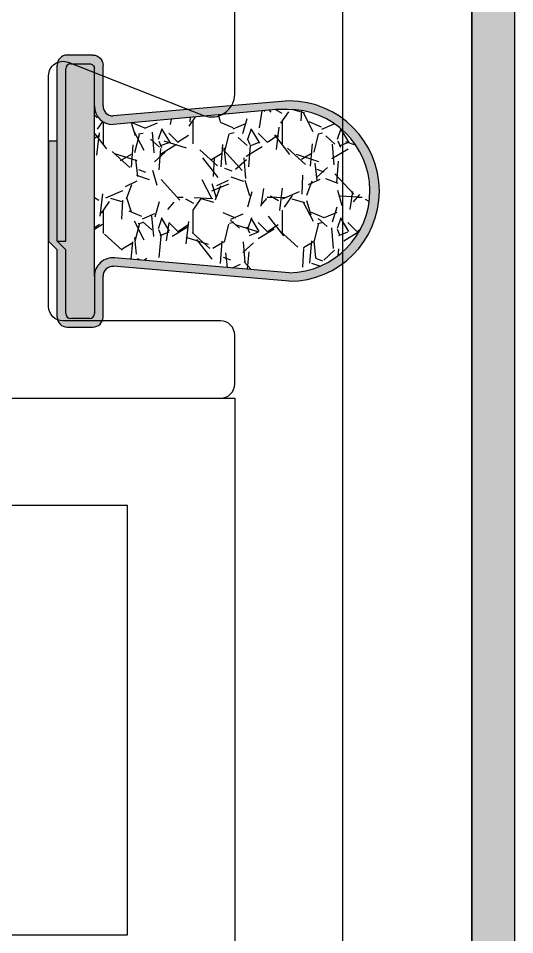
# Model space of a CAD drawing. Extents: x 0 to 79.8, y 0 to 38.2.
# Drawn here: x 11.387 to 11.733, y 29.239 to 29.879 of the extents above; entities that cross this region are included whole.
import ezdxf

# ---------------------------------------------------------------- set-up
doc = ezdxf.new("R2010")
doc.units = 0
doc.header["$MEASUREMENT"] = 0
doc.layers.get('0').update_dxf_attribs({"linetype": 'CONTINUOUS'})
for name, color, linetype in [('FRAME', 1, 'CONTINUOUS'), ('SILL-PAN', 7, 'CONTINUOUS'), ('TEXT', 7, 'CONTINUOUS'), ('WATERPROOF_MATL', 5, 'CONTINUOUS')]:
    doc.layers.add(name, color=color, linetype=linetype)

# ---------------------------------------------------------------- blocks, each defined once
blk = doc.blocks.new('3749-SILL')
blk.add_lwpolyline([(1.194175942050762, -0.6803782018222595), (1.229594768500277, -0.6803782018222524, -0.4142135623732713), (1.241401043983444, -0.6921844773054335), (1.241401043983444, -0.7000004872134671), (1.89800000000001, -0.70000048721346, 0.4142135623733031), (1.908000000000015, -0.6900004872134691), (1.908000000000015, -0.656000487213463, 0.4142135623734073), (1.89800000000001, -0.646000487213465), (1.788000000000011, -0.6460004872134721, -0.414213562372991), (1.77800000000002, -0.6360004872134599), (1.77800000000002, -0.4746324154477151, -0.5285491067761589), (1.791654390344974, -0.4653240626822353), (1.886152975448056, -0.5024235072041847, 0.5285491067762694), (1.908000000000001, -0.4875301427794199), (1.908000000000015, 0, 0.4142135623734073)], format="xyb")
blk = doc.blocks.new('*U38')
h = blk.add_hatch(color=7)
h.dxf.hatch_style = 1
h.paths.add_polyline_path([(0.0635577124920091, -0.1620000000000137), (0.05305771249200897, -0.0389999999999959, -0.4142135623729311), (0.06005771249200897, -0.03199999999999981), (0.08855671249201083, -0.03199999999999961, 0.4142135623730944), (0.09555671249201081, -0.02499999999999961), (0.09555671249201081, -0.006999999999999534, 0.4142135623730894), (0.0885567124920108, 3.33066907387547e-16), (-0.03444328750798853, -5.551115123125783e-17), (-0.03444328750798853, -0.005999999999999645), (0.08605771249200878, -0.005999999999999617, -0.4142135623730951), (0.08955771249200878, -0.00949999999999962), (0.08955771249200878, -0.02249999999999944, -0.4142135623731094), (0.08605771249200878, -0.02599999999999963), (0.06005771249200895, -0.0259999999999998, 0.4144590320460281), (0.04705771705673792, -0.03901089416962114), (0.05755671249201022, -0.1528689999999998), (0.05755671249201022, -0.1607057163559881, -1.000618141417903), (-0.05644207855980712, -0.1619858380355864), (-0.04603767947626435, -0.0401057344854886, 0.4393819219709538), (-0.05899056916341911, -0.02600000000000002), (-0.08494328750798986, -0.02599999999999963, -0.4142135623730946), (-0.08844328750798985, -0.02249999999999963), (-0.08844328750798985, -0.009499999999999342, -0.4142135623730708), (-0.08494328750798986, -0.005999999999999617), (-0.04044228750799113, -0.005999999999999645), (-0.0344432875079885, 0), (0.03555771249200923, 0), (0.03555771249200923, 0.0060000000000002), (-0.03444328750798854, 0.0060000000000002), (-0.04044228750799128, 0), (-0.08744328750798935, 3.33066907387547e-16, 0.4142135623730949), (-0.09444328750798936, -0.006999999999999673), (-0.09444328750798935, -0.02499999999999972, 0.4142135623730894), (-0.08744328750798935, -0.03199999999999958), (-0.05899056916341913, -0.03200000000000003, -0.4393819219709612), (-0.0520159362549512, -0.03959539549218635), (-0.0519432875079886, -0.03899999999999984), (-0.06244228641652898, -0.1619882729286112, 1.000093076325736)])
h = blk.add_hatch(color=7)
h.dxf.hatch_style = 1
h.paths.add_polyline_path([(-0.03444328750798853, -0.005999999999999671), (-0.03444328750798853, 0), (-0.04044228750799117, -0.005999999999999671), (-0.08494328750798986, -0.00599999999999962, 0.4142135623730939), (-0.08844328750798985, -0.009499999999999623), (-0.08844328750798985, -0.02249999999999992, 0.4142135623730704), (-0.08494328750798986, -0.02599999999999963), (-0.05899056916341916, -0.02600000000000002), (0.08605771249200878, -0.02599999999999963, 0.4142135623730952), (0.08955771249200878, -0.02249999999999963), (0.08955771249200878, -0.009499999999999814, 0.4142135623731116), (0.08605771249200878, -0.005999999999999619)])
h = blk.add_hatch()
h.set_pattern_fill('GRAVEL', scale=0.0625)
h.set_pattern_definition([(228.012787504, (-0.01399056916341923, 0.08849999999999991), (-0.5000000000000039, -0.5625000000000002), [0.0084085, -0.8324430029421062]), (184.969740728, (-0.01961556916341944, 0.08224999999999982), (0.7499999999999984, 0.06250000000000219), [0.01442925, -1.428495297576875]), (132.510447078, (-0.03399056916341969, 0.08099999999999985), (0.6250000000000073, -0.6874999999999916), [0.01017425, -1.007252037256231]), (267.273689006, (-0.05836556916341973, 0.06537499999999985), (0.06250000000000151, 1.250000000000001), [0.013139875, -1.300847377601812]), (292.833654178, (-0.0589905691634196, 0.0522499999999998), (-0.3124999999999993, 0.7500000000000018), [0.0128846875, -1.275585820505518]), (357.273689006, (-0.05399056916341971, 0.04037499999999983), (-1.250000000000001, 0.0625000000000016), [0.013139875, -1.300847377601812]), (37.6942404667, (-0.04086556916341966, 0.03974999999999984), (-0.8124999999999999, -0.6249999999999983), [0.0173768125, -1.72030303430725]), (72.2553283749, (-0.02711556916341973, 0.05037499999999973), (0.4375000000000017, 1.375), [0.01640549999999999, -1.624145093550837]), (121.429565615, (-0.02211556916341983, 0.06599999999999973), (-0.5000000000000012, 0.8124999999999992), [0.013184375, -1.305254569358062]), (175.236358309, (-0.0289905691634198, 0.07724999999999971), (0.687499999999999, -0.06250000000000237), [0.015052, -0.7375476611745188]), (222.397437798, (-0.04399056916341948, 0.0784999999999999), (-0.7499999999999977, -0.6874999999999982), [0.0194655, -1.927085937799681]), (138.814074834, (0.003509430836579952, 0.06474999999999975), (-0.4375000000000021, 0.375), [0.006643812499999998, -0.6577403007959185]), (171.46923439, (-0.001490569163419941, 0.06912499999999977), (0.8124999999999999, -0.1249999999999997), [0.0126398125, -1.251344463509813]), (225, (-0.01399056916341923, 0.07099999999999984), (-6.938893903907228e-18, -0.06249999999999581), [0.0088388125, -0.07954953514831875]), (203.198590514, (-0.01836556916341969, 0.0784999999999999), (0.3124999999999993, 0.1249999999999985), [0.004759875, -0.4712259441164938]), (291.801409486, (-0.02274056916341927, 0.07662499999999983), (-0.06249999999998024, 0.1875000000000064), [0.0067314375, -0.3298413629459063]), (30.96375653209999, (-0.02024056916341976, 0.07037499999999974), (0.1875000000000033, 0.1249999999999987), [0.0109330625, -0.3535014309278312]), (161.565051177, (-0.01086556916341941, 0.07599999999999973), (0.1250000000000007, -0.06249999999999854), [0.007905687499999998, -0.1897366662605249]), (16.389540334, (-0.0589905691634196, 0.07662499999999983), (0.6249999999999979, 0.1875000000000027), [0.011075, -1.096427821666837]), (70.3461759419, (-0.0483655691634195, 0.07974999999999988), (-0.2500000000000763, -0.6875000000002123), [0.0092913125, -0.9198379842074375]), (293.198590514, (-0.01086556916341941, 0.08849999999999991), (-0.1249999999999982, 0.3124999999999994), [0.0095196875, -0.4664661316164938]), (343.610459666, (-0.007115569163419266, 0.07974999999999988), (-0.6249999999999979, 0.1875000000000027), [0.011075, -1.096427821666812]), (339.44395478, (-0.0589905691634196, 0.03787499999999977), (-0.3125000000000023, 0.1250000000000015), [0.01068, -0.5233202340823435]), (294.775140569, (-0.04899056916341982, 0.03412499999999985), (-0.3125000000000003, 0.6875000000000001), [0.008948625, -0.88591519145475]), (66.8014094864, (-0.01024056916341998, 0.0259999999999998), (0.1249999999999988, 0.3124999999999981), [0.0095196875, -0.4664661316164938]), (17.3540246363, (-0.006490569163419835, 0.03474999999999984), (-0.8124999999999986, -0.2499999999999977), [0.0104769375, -1.03721397589]), (69.44395478040002, (-0.04086556916341966, 0.0259999999999998), (-0.1250000000000004, -0.3124999999999972), [0.005339999999999998, -0.5286602340823435]), (101.309932474, (-0.01399056916341923, 0.0259999999999998), (-0.06249999999999774, 0.2500000000000008), [0.003186875, -0.31550184459955]), (165.963756532, (-0.01461556916341955, 0.02912499999999985), (0.1874999999999974, -0.06250000000000008), [0.0128846875, -0.2448094141011063]), (186.009005957, (-0.02711556916341973, 0.03224999999999978), (0.6250000000000029, 0.06249999999999895), [0.011940625, -1.182120198408925]), (303.690067526, (-0.02024056916341976, 0.06474999999999975), (-0.0624999999999992, 0.1249999999999991), [0.009013874999999996, -0.2163330797165]), (353.157226587, (-0.01524056916341987, 0.05724999999999991), (1.062500000000001, -0.1250000000000033), [0.015737125, -1.557972664001769]), (60.9453959009, (0.0003844308365801297, 0.05537499999999984), (-0.2499999999999985, -0.4374999999999986), [0.006434749999999999, -0.6370421338116875]), (90, (0.003509430836579952, 0.06099999999999983), (-0.06249999999999999, 0.0625), [0.00375, -0.05875]), (120.256437164, (-0.02836556916341948, 0.03412499999999985), (0.2500000000000006, -0.4375000000000005), [0.00868275, -0.8595949993406126]), (48.01278750420001, (-0.03274056916341994, 0.0416249999999998), (0.5, 0.5624999999999984), [0.016817, -0.8240345029421061]), (0, (-0.02149056916341952, 0.05412499999999987), (0.0625, 0.0625), [0.01625, -0.04625]), (325.3048464690001, (-0.005240569163419195, 0.05412499999999987), (0.6250000000000087, -0.4374999999999891), [0.009882124999999997, -0.9783296438026248]), (254.054604099, (0.00288443083658052, 0.04849999999999988), (-0.06250000000000236, -0.2500000000000003), [0.009100125, -0.4459067430800313]), (207.645975364, (0.0003844308365801297, 0.03974999999999984), (-1.187499999999997, -0.625000000000003), [0.0148165625, -1.466842136391212]), (175.42607874, (-0.01274056916341948, 0.03287499999999977), (-0.8124999999999971, 0.06250000000000008), [0.0156749375, -1.551817087998056])])
h.paths.add_polyline_path([(-0.05644207855980713, -0.1619858380355865, 1.000618141417795), (0.05755671249201022, -0.160705716355985), (0.05755671249201023, -0.1528690000000001), (0.04705771705673792, -0.03901089416962106, -0.4144590320460275), (0.06005771249200897, -0.0259999999999998), (-0.05899056916341917, -0.02600000000000004, -0.4393819219709552), (-0.04603767947626435, -0.0401057344854886)])
for p, q in [((-0.08744328750798935, 0), (-0.04044228750799128, 0)), ((-0.03444328750798853, 0.006000000000000227), (-0.04044228750799128, 0)), ((-0.03444328750798853, 0), (-0.04044228750799128, -0.005999999999999783)), ((0.03555771249200923, 0.006000000000000227), (-0.03444328750798853, 0.006000000000000227)), ((-0.03444328750798853, 0), (0.0885567124920108, 0)), ((-0.03444328750798853, 0), (-0.03444328750798853, -0.005999999999999783)), ((0.03555771249200923, 0.006000000000000227), (0.03555771249200923, 0)), ((-0.08494328750798985, -0.005999999999999783), (-0.04044228750799128, -0.005999999999999672)), ((-0.03444328750798853, -0.005999999999999672), (0.08605771249200878, -0.005999999999999783)), ((-0.09444328750798903, -0.006999999999999673), (-0.09444328750798903, -0.02499999999999958)), ((-0.0884432875079888, -0.02249999999999963), (-0.0884432875079888, -0.00949999999999962)), ((0.0895577124920095, -0.00949999999999962), (0.0895577124920095, -0.02249999999999963)), ((0.09555671249201048, -0.02499999999999958), (0.09555671249201048, -0.006999999999999673)), ((-0.08744328750798935, -0.0319999999999997), (-0.05894328750799005, -0.0319999999999997)), ((-0.05899056916341916, -0.02600000000000002), (-0.08494328750798985, -0.02599999999999991)), ((-0.05894328750799005, -0.02599999999999991), (0.08605771249200878, -0.02599999999999991)), ((0.06005771249200897, -0.0319999999999997), (0.0885567124920108, -0.0319999999999997)), ((-0.062443287507989, -0.162), (-0.0519432875079886, -0.03899999999999981)), ((-0.05644328750798877, -0.162), (-0.04603767947626469, -0.04010573448548871)), ((0.05755671249201022, -0.152869), (0.04705671249200982, -0.03899999999999981)), ((0.06355771249200792, -0.162), (0.0530577124920093, -0.03899999999999981)), ((0.05755671249201022, -0.1607619999999993), (0.05755671249201022, -0.152869))]:
    blk.add_line(p, q)
for centre, radius, start, end in [((-0.08744328750798935, -0.006999999999999673), 0.007, 90.00000000000001, 180), ((0.0885567124920108, -0.006999999999999673), 0.007, 0, 90.00000000000001), ((-0.08494328750798985, -0.00949999999999962), 0.0035, 90.00000000000001, 180), ((0.08605771249200878, -0.00949999999999962), 0.0035, 0, 90.00000000000001), ((-0.08744328750798935, -0.02499999999999958), 0.007, 179.999985, 270), ((-0.08494328750798985, -0.02249999999999963), 0.0035, 180.000015, 270), ((-0.05899056916341916, -0.03900000000000003), 0.013, 355.120726216994, 90.00000000000001), ((-0.05899056916341916, -0.03900000000000003), 0.007000000000000001, 355.120726216994, 90.00000000000001), ((0.06005771249200897, -0.03899999999999981), 0.013, 90.00000000000001, 180), ((0.06005771249200897, -0.03899999999999981), 0.007, 89.99993900000005, 180), ((0.0005577124920090881, -0.162), 0.063, 180, 0), ((0.0005577124920090881, -0.1613809999999997), 0.057003, 180.622086, 0.622070000000018)]:
    blk.add_arc(centre, radius, start, end)
at = {"extrusion": (0, 0, -1)}
for centre, radius, start in [((-0.08605771249200878, -0.02249999999999963), 0.0035, 179.999985), ((-0.0885567124920108, -0.02499999999999958), 0.007, 180.000015)]:
    blk.add_arc(centre, radius, start, 270, dxfattribs=at)

msp = doc.modelspace()

# ---------------------------------------------------------------- hatches: boundary and pattern name
at = {"layer": 'WATERPROOF_MATL'}
msp.add_hatch(color=7, dxfattribs=at).paths.add_polyline_path([(5.648398391647902, 30.51077125751252), (5.648398391647788, 28.48327125751255), (11.70339839164794, 28.48327125751255), (11.70339839164794, 30.51077125751252), (11.73339839164802, 30.51077125751252), (11.73339839164802, 28.45327125751252), (5.618398391647816, 28.45327125751252), (5.618398391647816, 30.51077125751252)])

# ---------------------------------------------------------------- linework, layer by layer
at = {"layer": 'SILL-PAN', "color": 7}
msp.add_lwpolyline([(5.648398391647902, 30.51077125751252), (5.738398391647934, 30.51077125751252), (5.738398391647934, 28.57327125751252), (11.61339839164791, 28.57327125751252), (11.61339839164791, 30.51077125751252), (11.70339839164794, 30.51077125751252), (11.70339839164794, 28.48327125751255), (5.648398391647788, 28.48327125751255)], close=True, dxfattribs=at)
at = {"layer": 'TEXT'}
msp.add_lwpolyline([(10.77139818853205, 29.23877235875907), (11.46289798541644, 29.23877235875907), (11.46289798541644, 29.53877235875905), (11.26789798541645, 29.53877235875905), (11.26789798541645, 29.61377235875907), (11.53789798541646, 29.6137723587591), (11.53789798541646, 29.16377235875905), (11.41289798541646, 29.16377235875905), (11.41289798541646, 28.5737723587591), (11.33789798541645, 28.5737723587591), (11.33789798541645, 29.16377235875905), (10.63389818853206, 29.16377235875905)], dxfattribs=at)
at = {"layer": 'WATERPROOF_MATL', "color": 7}
msp.add_lwpolyline([(5.648398391647902, 30.51077125751252), (5.648398391647788, 28.48327125751255), (11.70339839164794, 28.48327125751255), (11.70339839164794, 30.51077125751252), (11.73339839164802, 30.51077125751252), (11.73339839164802, 28.45327125751252), (5.618398391647816, 28.45327125751252), (5.618398391647816, 30.51077125751252)], close=True, dxfattribs=at)

# ---------------------------------------------------------------- block references
at = {"rotation": 90}
msp.add_blockref('*U38', (11.41389818853207, 29.75789906224616), dxfattribs=at)
at = {"layer": 'FRAME'}
msp.add_blockref('3749-SILL', (9.629898188532053, 30.31377272606876), dxfattribs=at)

doc.saveas('drawing.dxf')
